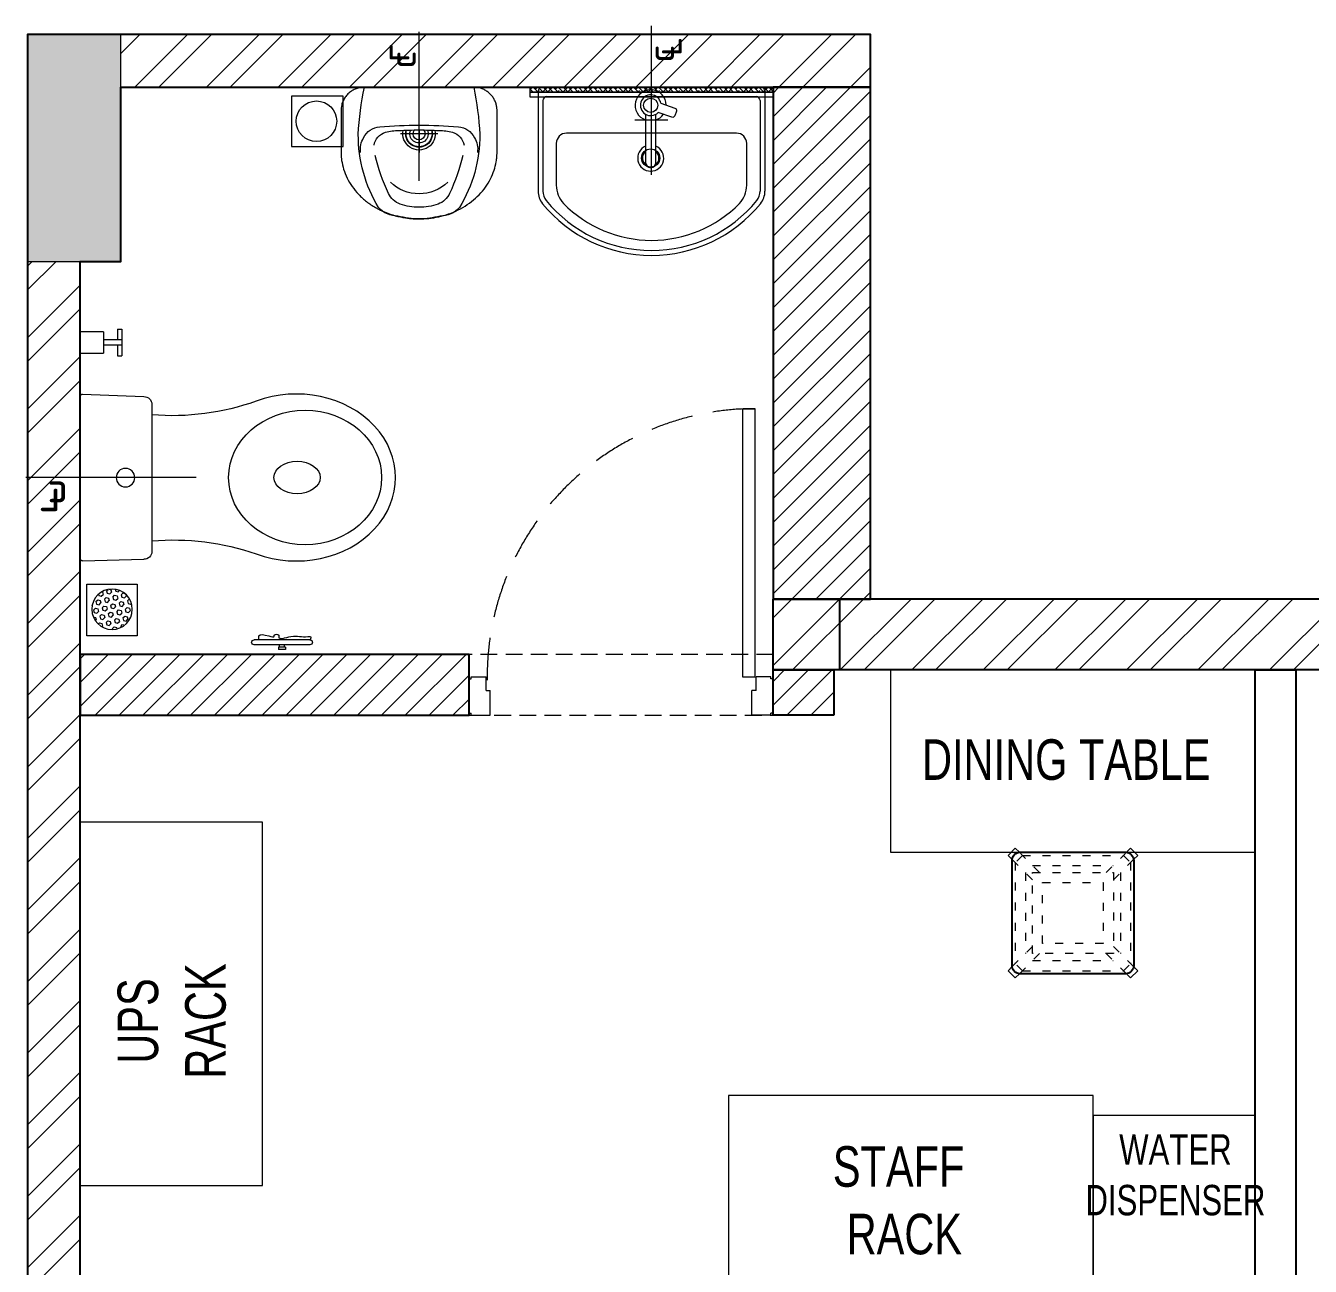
# Model space of a CAD drawing. Header units: feet. Extents: x 9275333 to 9283548, y -6870267 to -6855314.
# Drawn here: x 9275333 to 9278504, y -6858375 to -6855314 of the extents above; entities that cross this region are included whole.
import ezdxf

# ---------------------------------------------------------------- set-up
doc = ezdxf.new("R2010")
doc.units = ezdxf.units.FT
doc.header["$LTSCALE"] = 33
doc.header["$MEASUREMENT"] = 0
for name, pattern in [('a_p6_plan_L18$0$HIDDEN', [0.375, 0.25, -0.125]), ('ACAD_ISO03W100', [30, 12, -18]), ('CENTER', [2, 1.25, -0.25, 0.25, -0.25]), ('DOT2', [0.125, 0, -0.125]), ('HIDDEN', [9.524999999999995, 6.349999999999997, -3.174999999999998]), ('HIDDEN2', [4.7624999999999975, 3.174999999999998, -1.587499999999999])]:
    doc.linetypes.add(name, pattern=pattern)
for name, color, linetype, lineweight in [('A-COL', 243, 'Continuous', 9), ('centerline-toilets', 2, 'CENTER', 13), ('column hatch', 5, 'Continuous', 0), ('Door', 2, 'Continuous', 13), ('ele', 252, 'Continuous', 13), ('Fhitting', 152, 'Continuous', 30), ('LENS-DIM', 252, 'Continuous', 5), ('LENS-DOOR', 34, 'Continuous', 20), ('LENS-PARTITION', 21, 'Continuous', 25), ('LENS-TEXT', 31, 'Continuous', 5), ('LENS_CURTAIN', 5, 'a_p6_plan_L18$0$HIDDEN', 9), ('LK-FF&E WALL', 1, 'Continuous', 9), ('LN-ELEVATION-1', 81, 'Continuous', 25), ('LN-ELEVATION-3', 125, 'Continuous', 18), ('LN-ELEVATION-5', 167, 'Continuous', 5), ('LN-HATCH', 251, 'Continuous', 0), ('Mirror', 150, 'Continuous', 20), ('Panelling', 65, 'Continuous', 18), ('PARTITION', 22, 'Continuous', 30), ('Toilet', 5, 'Continuous', 9)]:
    doc.layers.add(name, color=color, linetype=linetype, lineweight=lineweight)
doc.layers.add('A-WALL', color=1, linetype='Continuous')
doc.styles.add('LK TXT', font='GILC____.TTF', dxfattribs={"height": 100})
doc.styles.get("Standard").update_dxf_attribs({"font": 'GILC____.TTF'})
pattern_1 = [(225, (-9479272.322276482, 5277809.23371335), (88.29995930067012, -88.29995930067015), []), (225, (-9479331.188915918, 5277809.23371335), (88.29995930067012, -88.29995930067015), [])]

# ---------------------------------------------------------------- blocks, each defined once
blk = doc.blocks.new('DLF-RSP-AR-CD-DWG-4DT-3113$0$X-TYPICAL TOILET UPPER FLOORS - 02$0$urinals')
at = {"layer": 'Toilet'}
for p, q in [((-4.5475e-12, -15.56661428403458), (-4.5475e-12, 8.286377168158651)), ((-46.09715475669872, -115.0000000000218), (46.09715475669327, -115.0000000000218)), ((-2.7285e-12, -105.4429753783333), (-2.7285e-12, -161.0971547567169))]:
    blk.add_line(p, q, dxfattribs=at)
blk.add_lwpolyline([(134.9999999999991, 0), (-134.9999999999991, 0, 0.0369487664006767), (-149.9999999999982, -116.1503670555612, 0.1380941034158666), (-99.77423321075003, -297.0872948749238, 0.2217213641091726), (-52.01775628641091, -317.8890631478586, 0.0626559245730378), (-8.49796933122e-05, -325.0000017671497, 0.0626559245730475), (52.01758632703338, -317.8890631478586, 0.2217207008690154), (99.77423321075003, -297.0872948749238, 0.1380941034158641), (149.9999999999982, -116.1503670555685, 0.0369487664006777)], format="xyb", close=True, dxfattribs=at)
for centre, radius, start, end in [((3.245766915242711, -1238.155136518551), 1144.670244824663, 90.16246512528313, 95.02645179237909), ((-3.245766915251806, -1238.155136518551), 1144.670244824663, 84.9735482076209, 89.83753487471687), ((-90.95333014834432, -152.7329236622463), 53.77394921319929, 148.4868266886055, 188.6401109395215), ((-94.27481093352071, -144.9234715912316), 47.11810289109449, 93.37081731520148, 154.4824387253665), ((-71.39627009237483, -149.8700101487557), 40.22765506777335, 106.7015627441882, 169.7250358418294), ((-50.51241933281471, -225.3451602337737), 118.5326152894133, 89.54541335481511, 105.8857460775884), ((-0.1277772639159593, -996.2166668547361), 890.7737006409425, 89.99178119205142, 93.18195442305822), ((-2.7285e-12, -115.0000000000218), 40, 167.4279671994436, 12.57203280055641), ((-2.7285e-12, -115.0000000000218), 33, 164.1813978616258, 15.81860213837415), ((-2.7285e-12, -115.0000000000218), 32, 163.604929760328, 16.39507023967201), ((-2.7285e-12, -115.0000000000218), 22.62135413059903, 155.6653304376655, 24.33466956233444), ((-2.7285e-12, -115.0000000000218), 14.7323792469192, 139.9108800322804, 40.08911996771955), ((0.1277772639068644, -996.2166668547361), 890.7737006409425, 86.81804557694178, 90.0082188079486), ((50.51241933280562, -225.3451602337737), 118.5326152894133, 74.1142539224116, 90.45458664518488), ((71.39627009236665, -149.8700101487557), 40.22765506777335, 10.27496415817055, 73.29843725581178), ((94.27481093351253, -144.9234715912316), 47.11810289109449, 25.51756127463352, 86.62918268479851), ((90.95333014833614, -152.7329236622463), 53.77394921319929, 351.3598890604785, 31.51317331139444), ((413.8982963433118, -38.37868533186702), 538.1616565584166, 193.993991329024, 204.5632062434074), ((-413.8982963433209, -38.37868533186702), 538.1616565584166, 335.4367937565926, 346.006008670976), ((-1.627792572718135, -165.2706388237202), 97.64476427368265, 224.9999999998895, 270.9551967833812), ((1.62779257270995, -165.2706388237202), 97.64476427368265, 269.0448032166188, 315.0000000001105), ((-30.08631462571975, -241.3059337647355), 50, 204.5632062434074, 250.460635897111), ((30.08631462571157, -241.3059337647355), 50, 289.539364102889, 335.4367937565926), ((-1.533770255527997, -160.8517433121305), 135.3705133602697, 250.460635897111, 270.6491845270783), ((1.533770255519812, -160.8517433121305), 135.3705133602697, 269.3508154729217, 289.539364102889)]:
    blk.add_arc(centre, radius, start, end, dxfattribs=at)
blk.add_open_spline([(135.0000000000218, 0), (105.3353530385498, 0), (75.67070607707728, 0), (-13.32323480733907, 2.274e-13), (-72.65252873028328, 2.274e-13), (-132.6900719520337, 2.274e-13), (-133.3983212508398, 2.274e-13), (-134.281768448908, 2.274e-13), (-134.4569663481699, 2.274e-13), (-134.747600608502, 2.274e-13), (-134.8630369695722, 2.274e-13), (-135.0060892340055, 2.274e-13), (-135.0064624712894, -1.193277512e-07), (-135.0170531848381, -2.2849590096e-06), (-135.0223488443722, -4.0993359107e-06), (-135.0382367304996, -1.1737902696e-05), (-135.0488298646186, -1.97575291168e-05), (-135.0806128910378, -5.26041751527e-05), (-135.1018064074043, -8.62189622239e-05), (-135.1654014043424, -0.0002222625089416), (-135.207817332803, -0.0003598904754654), (-135.3351225205075, -0.0009139553433215), (-135.4200691828771, -0.001471573562867), (-135.6751356392894, -0.0037122140454358), (-135.8454819154825, -0.005963027991811), (-136.3574010580367, -0.0150109124137998), (-136.6998544433754, -0.0241035279482276), (-137.7305242649482, -0.0607541935196423), (-138.4220536117127, -0.097686986413919), (-140.5080748643645, -0.2474448411821868), (-141.9140495439027, -0.3992694707415012), (-146.1615007839476, -1.02114614714037), (-149.0331357298746, -1.658535092420152), (-154.7518101202553, -3.41613828127015), (-157.5984620125504, -4.536659711778838), (-163.1465284251908, -7.264764980859354), (-165.8474082270705, -8.872454711613045), (-170.981741827156, -12.53873878342233), (-173.4146413081869, -14.5971666483058), (-177.906166885367, -19.08908202548741), (-179.9643754122968, -21.52215186033345), (-183.6301907623958, -26.65676477099555), (-185.2376312556147, -29.35775349851633), (-187.9652297344436, -34.90597265862334), (-189.0854937427912, -37.75266842165093), (-190.8425938294221, -43.47137026403243), (-191.4797371708415, -46.34298888964758), (-191.9919097605824, -49.84306461127676), (-192.077374217121, -50.50936302376794), (-192.2977468813131, -52.49991862553179), (-192.3966084331296, -53.81579509073117), (-192.4734941441805, -55.66879078878696), (-192.4883196677314, -56.21857700367218), (-192.496870256929, -56.88770939302139), (-192.4980415940107, -57.00997546670373), (-192.4992414002611, -57.19748434012058), (-192.4995479992234, -57.26283923326923), (-192.4998738983178, -57.37188175668461), (-192.4999546497274, -57.41559451898957), (-192.4999950294581, -57.47262341266742), (-192.4999998312229, -57.48595819937031), (-192.5000003243775, -57.52595679718206), (-192.4999999999782, -57.60927353243437), (-192.4999999999782, -57.72001920997377), (-192.4999999999782, -57.77539204874369), (-192.4999999999782, -57.94151056505302), (-192.4999999999782, -58.05225624259264), (-192.4999999999782, -58.38449327521129), (-192.4999999999782, -58.60598463029032), (-192.4999999999782, -59.27045869552739), (-192.4999999999782, -59.71344140568567), (-192.4999999999782, -61.04238953616004), (-192.4999999999782, -61.92835495647637), (-192.4999999999782, -64.58625121742534), (-192.4999999999782, -66.35818205805799), (-192.4999999999782, -71.67397457995594), (-192.4999999999782, -75.21783626122124), (-192.4999999999782, -85.84942130501715), (-192.4999999999782, -92.93714466754773), (-192.4999999999782, -114.2003147551393), (-192.4999999999782, -128.3757614802005), (-192.4999999999782, -146.0625065335298), (-192.4999999999782, -144.5738048617977), (-192.4999999999782, -149.2112419741259), (-192.4999999999782, -150.3373807581863), (-192.4999999999782, -153.7157971103672), (-192.4999999999782, -155.9680746784879), (-192.4999999999782, -158.5060066698138), (-192.4999999999782, -158.7916610930192), (-192.4999999999782, -159.2427020504906), (-192.4999999999782, -159.4080885847565), (-192.4999999999782, -159.6877588407215), (-192.4999999999782, -159.8020425624204), (-192.4999999999782, -159.9401879191086), (-192.4999999999782, -159.9640495540977), (-192.4999999999782, -160.0097689728666), (-192.499996421247, -160.0440525330155), (-192.4999643757641, -160.104952970559), (-192.4999385281542, -160.1354066471763), (-192.4998314906368, -160.2267780325826), (-192.4997208060357, -160.2877060969351), (-192.4992706129669, -160.4705315680455), (-192.4988129651545, -160.5924702530042), (-192.4969661832839, -160.9584502616815), (-192.4951032094926, -161.2026555415623), (-192.4876087275813, -161.9359178476325), (-192.4800716371877, -162.4256213779233), (-192.4497571986702, -163.8972417424418), (-192.4192763048381, -164.8816689491061), (-192.2963859407732, -167.8443601815493), (-192.1725217451708, -169.8320432125226), (-191.6702797904039, -175.8273667212115), (-191.1611082412308, -179.8674218867413), (-189.2689630843825, -190.9417939809036), (-187.5187975353817, -198.0301520545986), (-182.8335725814559, -212.1757821290298), (-179.8980525958225, -219.2325052385784), (-172.8234117350846, -233.0968568300414), (-168.6841000434473, -239.9037905012674), (-159.2549403987001, -253.0454586305236), (-153.9652371668557, -259.379470229105), (-142.3610169376685, -271.3688433516364), (-136.0469754966913, -277.0235842421638), (-122.5830627030569, -287.4852784505018), (-115.4339174138625, -292.2918274844595), (-100.5336337623292, -300.9411013099287), (-92.78333124286517, -304.7837051255591), (-76.93540386034736, -311.4502324650508), (-68.83856359988783, -314.2743166926488), (-52.54813771902468, -318.9094578767903), (-44.3551540822018, -320.7208905446411), (-28.09766422605981, -323.3885338293181), (-20.03351017174828, -324.2452316631242), (-9.424407998249535, -324.8186507928577), (-6.740670549843343, -324.9146929727227), (-2.541294352623708, -324.9908912051677), (-1.014315851566152, -325.0028880619856), (2.036791116084486, -324.9959492932932), (3.569827181100436, -324.9769325151441), (8.189732633019958, -324.8718838178048), (11.29743471029269, -324.7378363960885), (20.68934946575928, -324.1333461154121), (27.04290265062991, -323.4601654556735), (41.80139781238676, -321.2305755023596), (50.23999478411247, -319.4658943264186), (67.03734023472111, -314.8652250617469), (75.39541298363952, -312.0287856304914), (91.75936961286243, -305.2736148746307), (99.7643516501057, -301.3546813595407), (115.1434400448929, -292.4912148852103), (122.5165764177182, -287.5468142099547), (136.3756982075897, -276.758097672075), (142.8608430866302, -270.9142526187757), (154.7380516223206, -258.5122041911341), (160.1295767143733, -251.9547274426545), (169.6852635787454, -238.3524876585086), (173.8492842636328, -231.3085654467875), (180.8978067359608, -216.9779216659792), (183.7825645728694, -209.6919949490896), (188.3007156192507, -195.1140848347474), (189.9346737316168, -187.8227087036603), (191.1840609344508, -179.3163223890908), (191.3580380264129, -178.0039348904486), (191.8233173539161, -174.0784034933799), (192.057946061775, -171.4769170618926), (192.282645325045, -167.9054949954279), (192.3343052322775, -166.9187583098144), (192.4580821737554, -163.9678661429329), (192.4989909393634, -162.013038042752), (192.5000275633615, -159.9821342127634), (192.5000000000218, -159.9224785452215), (192.5000000000218, -159.79307529839), (192.5000000000218, -159.7283736749743), (192.5000000000218, -159.5342688047269), (192.5000000000218, -159.4048655578954), (192.5000000000218, -159.0166558174007), (192.5000000000218, -158.7578493237377), (192.5000000000218, -157.9814298427484), (192.5000000000218, -157.4638168554225), (192.5000000000218, -155.9109778934439), (192.5000000000218, -154.8757519187916), (192.5000000000218, -151.7700739948347), (192.5000000000218, -149.6996220455301), (192.5000000000218, -143.4882661976162), (192.5000000000218, -144.347362299007), (192.5000000000218, -131.9246506031793), (192.5000000000218, -123.642842805961), (192.5000000000218, -98.79741941430552), (192.5000000000218, -82.23380381986885), (192.5000000000218, -64.84578365063203), (192.5000000000218, -64.0213790758321), (192.5000000000218, -61.54816535143254), (192.5000000000218, -59.89935620183292), (192.5000000000218, -58.00998844622473), (192.5000000000218, -57.76942984021594), (192.5000000000218, -57.49274907784002), (192.499998838924, -57.47911258059002), (192.4999756668194, -57.44431269662868), (192.4999561805543, -57.4269094915121), (192.4998739944462, -57.37469011354438), (192.499787567282, -57.3398641780534), (192.4994331634852, -57.23534753620175), (192.4990700643893, -57.16561799409532), (192.4975985787632, -56.95627575957587), (192.4961080012763, -56.81650945311571), (192.4900940107291, -56.39661016926675), (192.4840282944246, -56.11587673401686), (192.4595555625769, -55.2713907425973), (192.4348721360084, -54.70535101709879), (192.3348933918678, -52.99906669626466), (192.2336529024164, -51.85063392816892), (191.8201097009723, -48.38130602370188), (191.3976066809859, -46.03606142272087), (190.0123624707134, -40.43900391265924), (188.9035838720251, -37.18247124511481), (186.0547772968666, -30.82026903956307), (184.3144513501752, -27.71555679796666), (180.2457153816676, -21.83694617079323), (177.9175711211701, -19.06409479178683), (172.7827831035551, -14.00634504821505), (169.9769390510123, -11.72221112323927), (164.0463850254914, -7.747615767943671), (160.9227285040119, -6.057372140880033), (154.5371660888572, -3.309309329362349), (151.2761959855666, -2.251153484609176), (144.7863564140075, -0.7410639178328893), (141.558048455473, -0.2884559583496866), (137.2641564939213, -0.0330454220411411), (136.1252210402749, 0), (135.0000000000218, 0)], degree=3, knots=[0, 0, 0, 0, 0.3296071884608014, 0.3296071884608014, 0.9888215653824044, 0.9888215653824044, 0.9966910020358062, 0.9966910020358062, 0.9986376453609405, 0.9986376453609405, 0.9999202715950525, 0.9999202715950525, 1.000227114965755, 1.000227114965755, 1.000533958336457, 1.000533958336457, 1.001147645077862, 1.001147645077862, 1.002375018560673, 1.002375018560673, 1.004829765526294, 1.004829765526294, 1.009739259457536, 1.009739259457536, 1.019558247320021, 1.019558247320021, 1.039196223044989, 1.039196223044989, 1.078472174494926, 1.078472174494926, 1.1570240773948, 1.1570240773948, 1.314127883194549, 1.314127883194549, 1.471231688994297, 1.471231688994297, 1.628335494794045, 1.628335494794045, 1.785439300593793, 1.785439300593793, 1.942543106393542, 1.942543106393542, 2.09964691219329, 2.09964691219329, 2.256750717993039, 2.256750717993039, 2.413854523792787, 2.413854523792787, 2.45094359105979, 2.45094359105979, 2.525121725593796, 2.525121725593796, 2.55664088826819, 2.55664088826819, 2.563698676682492, 2.563698676682492, 2.567478738951607, 2.567478738951607, 2.570009988159922, 2.570009988159922, 2.570782632421826, 2.570782632421826, 2.572327920945634, 2.572327920945634, 2.573873209469442, 2.573873209469442, 2.576963786517057, 2.576963786517057, 2.583144940612287, 2.583144940612287, 2.595507248802747, 2.595507248802747, 2.620231865183668, 2.620231865183668, 2.669681097945509, 2.669681097945509, 2.768579563469191, 2.768579563469191, 2.966376494516556, 2.966376494516556, 3.361970356611286, 3.361970356611286, 3.459960077400161, 3.459960077400161, 3.491387206257657, 3.491387206257657, 3.55424146397265, 3.55424146397265, 3.562213215317918, 3.562213215317918, 3.566828653483477, 3.566828653483477, 3.570017966647174, 3.570017966647174, 3.57068387273989, 3.57068387273989, 3.57129385740351, 3.57129385740351, 3.57190384206713, 3.57190384206713, 3.573123811394369, 3.573123811394369, 3.575563750048849, 3.575563750048849, 3.580443627357808, 3.580443627357808, 3.590203381975726, 3.590203381975726, 3.609722891211562, 3.609722891211562, 3.648761909683234, 3.648761909683234, 3.726839946626579, 3.726839946626579, 3.861362010243008, 3.861362010243008, 3.995884073859437, 3.995884073859437, 4.130406137475866, 4.130406137475866, 4.264928201092295, 4.264928201092295, 4.399450264708724, 4.399450264708724, 4.533972328325153, 4.533972328325153, 4.668494391941582, 4.668494391941582, 4.803016455558011, 4.803016455558011, 4.93753851917444, 4.93753851917444, 5.072060582790869, 5.072060582790869, 5.118026198867305, 5.118026198867305, 5.144558031518944, 5.144558031518944, 5.171089864170584, 5.171089864170584, 5.224153529473863, 5.224153529473863, 5.330280860080422, 5.330280860080422, 5.468862833682332, 5.468862833682332, 5.607444807284243, 5.607444807284243, 5.746026780886153, 5.746026780886153, 5.884608754488064, 5.884608754488064, 6.023190728089974, 6.023190728089974, 6.161772701691885, 6.161772701691885, 6.300354675293795, 6.300354675293795, 6.438936648895706, 6.438936648895706, 6.577518622497616, 6.577518622497616, 6.60287550622664, 6.60287550622664, 6.653589273684687, 6.653589273684687, 6.673028302144214, 6.673028302144214, 6.711906359063266, 6.711906359063266, 6.71371198576324, 6.71371198576324, 6.715517612463215, 6.715517612463215, 6.719128865863165, 6.719128865863165, 6.726351372663065, 6.726351372663065, 6.740796386262864, 6.740796386262864, 6.769686413462464, 6.769686413462464, 6.827466467861662, 6.827466467861662, 6.943026576660058, 6.943026576660058, 7.174146794256852, 7.174146794256852, 7.63638722945044, 7.63638722945044, 7.659393868747179, 7.659393868747179, 7.705407147340659, 7.705407147340659, 7.712120410764156, 7.712120410764156, 7.713128470941848, 7.713128470941848, 7.71413653111954, 7.71413653111954, 7.716152651474923, 7.716152651474923, 7.720184892185691, 7.720184892185691, 7.728249373607226, 7.728249373607226, 7.744378336450297, 7.744378336450297, 7.776636262136437, 7.776636262136437, 7.841152113508718, 7.841152113508718, 7.970183816253281, 7.970183816253281, 8.148440131053812, 8.148440131053812, 8.32669644585434, 8.32669644585434, 8.504952760654874, 8.504952760654874, 8.683209075455405, 8.683209075455405, 8.861465390255937, 8.861465390255937, 9.039721705056468, 9.039721705056468, 9.217978019857, 9.217978019857, 9.283185307179586, 9.283185307179586, 9.283185307179586, 9.283185307179586], dxfattribs=at)
blk = doc.blocks.new('jALI')
at = {"layer": 'Toilet', "ltscale": 5}
h = blk.add_hatch(dxfattribs=at)
h.set_pattern_fill('HEX', color=256, scale=50, angle=135, double=1)
h.set_pattern_definition([(135, (-344825.8629864738, 460708.1869492117), (-7.654655446197432, -7.65465544619743), [6.25, -12.5]), (255, (-344825.8629864738, 460708.1869492117), (10.4564537967226, -2.80179835052517), [6.25, -12.5]), (195, (-344830.2824038562, 460712.6063665941), (2.801798350525164, -10.4564537967226), [6.25, -12.5])])
edge = h.paths.add_edge_path()
edge.add_arc((-393187.5478222936, 163647.6289079433), 50, -90, 270)
blk.add_lwpolyline([(-393249.5478222936, 163581.8745342398), (-393125.5478222936, 163581.8745342398), (-393125.5478222936, 163709.3782789116), (-393249.5478222936, 163709.3782789116)], close=True, dxfattribs=at)
blk.add_circle((-393187.5478222936, 163647.6289079433), 50, dxfattribs=at)
blk = doc.blocks.new('Urinal')
at = {"layer": 'centerline-toilets', "linetype": 'HIDDEN', "ltscale": 10}
blk.add_line((0, 230.8758839690709), (0, -137.000001512235), dxfattribs=at)
at = {"layer": 'Fhitting', "lineweight": 0, "ltscale": 0.5, "rotation": 180}
blk.add_blockref('DLF-RSP-AR-CD-DWG-4DT-3113$0$X-TYPICAL TOILET UPPER FLOORS - 02$0$urinals', (0, -4.656613e-10), dxfattribs=at)
at = {"layer": 'Fhitting', "lineweight": 0, "ltscale": 0.5, "xscale": -1, "rotation": 90}
blk.add_blockref('jALI', (163394.4367869734, -393103.5478222946), dxfattribs=at)
at = {"layer": 'centerline-toilets', "linetype": 'DOT2', "insert": (-31.35624695965089, -69.03888236299099), "char_height": 75, "width": 495.826660318515, "attachment_point": 5, "rotation": 269.99999999999994}
blk.add_mtext('{\\fISOCPEUR|b0|i0|c0|p34;℄}', dxfattribs=at)
blk = doc.blocks.new('WC')
at = {"layer": 'centerline-toilets', "linetype": 'HIDDEN', "ltscale": 10}
blk.add_line((0, 286.2958382707602), (0, -134.6853325402244), dxfattribs=at)
at = {"layer": 'Toilet'}
for p, q in [((-412.7979797990993, 566.9391568473073), (-412.7979797990993, 428.9391568473075)), ((-400.7979797990993, 566.9391568473073), (-400.7979797990993, 428.9391568473075)), ((-418.7979797990992, 506.9391568473074), (-424.7979797990992, 506.9391568473074)), ((-424.7979797990992, 506.9391568473074), (-424.7979797990992, 488.9391568473074)), ((-418.7979797990992, 488.9391568473074), (-424.7979797990992, 488.9391568473074)), ((-418.7979797990992, 506.9391568473074), (-418.7979797990992, 488.9391568473074)), ((-418.7979797990992, 503.9391568473075), (-412.7979797990993, 503.9391568473075)), ((-418.7979797990992, 491.9391568473074), (-412.7979797990993, 491.9391568473074)), ((180.5927414200269, 176.815278308868), (-182.556142896181, 176.815278308868)), ((-205.7725320039317, 5.926001816396819), (-201.7160837631672, 157.2330230183852)), ((205.7725320039317, 5.926001816396819), (199.7526822867803, 157.2330230183852)), ((-200.0543949760031, 0), (200.0543949760031, 0))]:
    blk.add_line(p, q, dxfattribs=at)
at = {"layer": 'Toilet', "ltscale": 100}
for p, q in [((366.0861393199302, 102.9920874625677), (300.3083048430271, 102.9920874625095)), ((300.30830484326, 91.54852218885208), (300.3083048430271, 102.9920874625095)), ((326.331082917517, 102.9920874625095), (326.331082917517, 57.21782636787975)), ((340.063361245906, 102.9920874625095), (340.0633612461388, 57.21782636787975)), ((366.086139320163, 91.54852218891027), (366.086139320163, 102.9920874625677)), ((326.331082917517, 91.54852218885208), (300.30830484326, 91.54852218885208)), ((366.086139320163, 91.54852218891027), (340.0633612461388, 91.54852218885208)), ((307.1744440074545, -4.074536e-10), (307.1744440074545, 57.21782636787975)), ((359.2200001559686, 57.21782636793796), (307.1744440074545, 57.21782636787975)), ((359.2200001559686, 57.21782636793796), (359.2200001559686, -3.49246e-10)), ((359.2200001559686, -3.49246e-10), (307.1744440074545, -4.074536e-10))]:
    blk.add_line(p, q, dxfattribs=at)
at = {"layer": 'Toilet'}
blk.add_circle((-0.2857134367804974, 111.5676235100181), 22.88713054731488, dxfattribs=at)
for centre, radius, start, end in [((-406.7979797990992, 566.9391568473073), 6, 0, 180), ((-406.7979797990992, 428.9391568473075), 6, 180, 0), ((-776.4252137581352, 231.0819697503539), 622.2680866278017, 354.9970003378784, 19.06186307169785), ((776.0328844110481, 226.3990844733362), 623.4432827196409, 160.519589047048, 184.5616761992302), ((-182.4380497655365, 157.5352372747657), 19.28040269973926, 90.35094080903318, 180.8981301276673), ((180.4746482893824, 157.5352372747657), 19.28040269973926, 359.1018698723327, 89.64905919096681), ((-200.0543949760031, 5.72178263682872), 5.72178263682872, 177.9545915110681, 270), ((200.0543949760031, 5.72178263682872), 5.72178263682872, 270, 2.045408488931865)]:
    blk.add_arc(centre, radius, start, end, dxfattribs=at)
at = {"layer": 'Toilet', "extrusion": (0, 0, -1)}
for centre, major_axis, ratio, start_param, end_param in [((0, 533.5337650458841), (-8.43e-14, -244.6286735628217), 0.8420279271674843, 7.436325980537995, 11.41322994100081), ((0, 535.0673360529563), (-1.97e-14, -57.2178263682872), 0.7, 1.570796326794896, 7.853981633974482)]:
    blk.add_ellipse(centre, major_axis=major_axis, ratio=ratio, start_param=start_param, end_param=end_param, dxfattribs=at)
blk.add_ellipse((0, 555.0129157723858), major_axis=(-6.5e-14, -188.8188270153477), ratio=0.8787878787878787, dxfattribs=at)
at = {"layer": 'Toilet'}
blk.add_open_spline([(-400.7979797990993, 440.9812579345889), (-397.1017245875382, 440.5392413198887), (-384.272368182084, 439.0050429589682), (-388.9986424445753, 459.3206578283151), (-395.6177634203054, 479.7532535305932), (-385.6000390281565, 477.9531818908857), (-385.8943579708215, 491.277749300945), (-402.6759011854702, 487.229470669479), (-384.8389140961484, 532.0884480134423), (-395.5184431350181, 546.6368104346082), (-390.8815714643073, 570.2364144729171), (-397.1683210631592, 568.7960733613664), (-400.7979797990993, 567.9644915373938)], degree=3, knots=[0, 0, 0, 0, 9.744971934705973, 33.82388686810737, 47.58355076290899, 49.4979151278385, 60.56050204634084, 63.82228440520703, 93.50801890349248, 135.7569247839274, 141.9043522613065, 150.3019062020757, 150.3019062020757, 150.3019062020757, 150.3019062020757], dxfattribs=at)
at = {"layer": 'Fhitting', "lineweight": 0, "ltscale": 0.5, "rotation": 270}
blk.add_blockref('jALI', (-163972.8745342343, -393109.1750712174), dxfattribs=at)
at = {"layer": 'centerline-toilets', "linetype": 'DOT2', "insert": (-35.88272588187829, -56.91358223470706), "char_height": 85.8267395524308, "width": 567.4024751774504, "attachment_point": 5, "rotation": 270}
blk.add_mtext('{\\fISOCPEUR|b0|i0|c0|p34;℄}', dxfattribs=at)
blk = doc.blocks.new('*U48')
at = {"layer": 'LENS-DOOR'}
for p, q in [((547491.534086076, 1778573.7924707), (547491.5340860654, 1779235.25080266)), ((547522.7840860707, 1779235.250802673), (547491.5340860654, 1779235.25080266)), ((547522.7840860707, 1779235.250802673), (547522.7840860625, 1778573.792470713)), ((547447.2632527373, 1778568.584137381), (547452.47158606, 1778568.584137381)), ((547447.263252747, 1778484.134138706), (547447.2632527373, 1778568.584137381)), ((547452.4715860507, 1778573.792470734), (547488.9299194041, 1778573.7924707)), ((547452.47158606, 1778568.584137381), (547452.4715860507, 1778573.792470734)), ((547488.9299194128, 1778539.938304102), (547488.9299194041, 1778573.7924707)), ((547522.7840860625, 1778573.792470713), (547491.534086076, 1778573.7924707)), ((548192.0549194093, 1778573.792470735), (548155.596586065, 1778573.792470727)), ((548155.596586078, 1778539.938304124), (548155.596586065, 1778573.792470727)), ((548192.0549194138, 1778568.584137382), (548192.0549194093, 1778573.792470735)), ((548197.2632527293, 1778568.584137406), (548192.0549194138, 1778568.584137382)), ((548197.2632527509, 1778484.134138698), (548197.2632527293, 1778568.584137406)), ((547488.9299194128, 1778539.938304102), (547499.3465860789, 1778539.938304074)), ((547499.3465860634, 1778478.925805334), (547499.3465860789, 1778539.938304074)), ((548145.1799194084, 1778478.925805379), (548145.1799194075, 1778539.938304106)), ((548155.596586078, 1778539.938304124), (548145.1799194075, 1778539.938304106)), ((547447.263252747, 1778484.134138706), (547452.4715860719, 1778484.134138706)), ((547452.4715860719, 1778478.925805353), (547452.4715860719, 1778484.134138706)), ((548192.0549194093, 1778478.925805388), (548192.0549194096, 1778484.134138698)), ((548197.2632527509, 1778484.134138698), (548192.0549194096, 1778484.134138698)), ((547452.4715860719, 1778478.925805353), (547499.3465860634, 1778478.925805334)), ((548192.0549194093, 1778478.925805388), (548145.1799194084, 1778478.925805379))]:
    blk.add_line(p, q, dxfattribs=at)
at = {"layer": 'LENS-DOOR', "color": 7, "linetype": 'HIDDEN2', "extrusion": (0, 0, -0.9999999999999998)}
blk.add_ellipse((547491.534086076, 1778573.7924707), major_axis=(661.4583333303301, 0.003443087208207), ratio=0.9999999979146821, start_param=-1.570791121506941, end_param=0.0512086788949202, dxfattribs=at)
blk = doc.blocks.new('Wash Basin')
at = {"layer": 'PARTITION', "lineweight": 9}
h = blk.add_hatch(dxfattribs=at)
h.set_pattern_fill('ANSI38', color=256, scale=70, angle=989.9999999999998, style=0, double=1)
h.set_pattern_definition([(314.9999999999998, (-64.71346578747034, -33.32481618935708), (6.187184335382297, 6.187184335382283), []), (44.99999999999993, (-64.71346578747034, -33.32481618935708), (6.187184335382312, 18.56155300614686), [21.875, -13.125])])
h.paths.add_polyline_path([(300.0941287651658, -21.98777738737408), (-300.0941287651658, -22.00000000058208), (-300.0941287651658, -34.00000000058208), (300.0941287651658, -33.98777738737408)])
at = {"layer": 'centerline-toilets', "linetype": 'HIDDEN', "ltscale": 10}
blk.add_line((0, -238.0678792903709), (0, 129.808006190935), dxfattribs=at)
at = {"layer": 'Mirror', "ltscale": 0.5}
blk.add_lwpolyline([(-300.0941287651658, -34.00000000058208), (-300.0941287651658, -46.00000000058208), (300.0941287651658, -46.00000000058208), (300.0941287651658, -34.00000000058208)], close=True, dxfattribs=at)
at = {"layer": 'Panelling', "lineweight": 9}
blk.add_lwpolyline([(-300.0941287651658, -22.00000000058208), (-300.0941287651658, -34.00000000058208), (300.0941287651658, -34.00000000058208), (300.0941287651658, -22.00000000058208)], close=True, dxfattribs=at)
at = {"layer": 'Toilet', "ltscale": 100}
for p, q in [((-270, -22.00000000058208), (270, -22.00000000058208)), ((-280, -32.00000000058208), (-280, -278.3423135242919)), ((-268, -55.00000000058207), (-268, -278.3423135242919)), ((-258, -45.00000000058207), (258, -45.00000000058207)), ((268, -55.00000000058207), (268, -278.3423135242919)), ((280, -32.00000000058208), (280, -278.3423135242919)), ((-14.75394256017171, -88.57836779823992), (-14.58294607303105, -207.8757586760221)), ((10.97367832274176, -207.8757587235195), (10.80268183583394, -88.55792254640254))]:
    blk.add_line(p, q, dxfattribs=at)
blk.add_lwpolyline([(23.11144540272653, -61.62355844548438), (57.69729334814474, -73.5425448747119, -0.4142135623700193), (61.41500012157485, -81.17003832559566), (57.50521344458684, -92.51523855014239, -0.4142135623687794), (49.87771999370306, -96.23294532380532), (16.08098082058132, -84.58590182231274)], format="xyb", dxfattribs=at)
blk.add_lwpolyline([(40.65695853624492, -103.2068005428882), (-41.09953799587674, -103.2068005428882)], dxfattribs=at)
blk.add_lwpolyline([(-235, -264.0271915069043, 0.1918964941694492), (-217.1874080155976, -308.7300831892808, 0.4202357661762754), (217.1874080155976, -308.7300831893172, 0.191896494169451), (235, -264.0271915069115), (235, -160.5000000005821, 0.4142135623730951), (210, -135.5000000005821), (-210, -135.5000000005821, 0.4142135623730951), (-235, -160.5000000005821)], format="xyb", close=True, dxfattribs=at)
for centre, radius in [((-1.975630321074277, -66.50000000058208), 17.5), ((-1.975630321074277, -196.7635957537459), 22.5)]:
    blk.add_circle(centre, radius, dxfattribs=at)
for centre, radius, start, end in [((-270, -32.00000000058208), 10, 90, 180), ((270, -32.00000000058208), 10, 0, 90), ((-258, -55.00000000058207), 10, 90, 180), ((258, -55.00000000058207), 10, 0, 90), ((-1.975630321074277, -197.065354476148), 32.14736256360053, 113.0897544120751, 66.24597926171971), ((-1.975630321074277, -196.7635957537459), 20.45924138120723, 128.0403438055863, 237.2899289984687), ((-1.975630321074277, -196.7635957537459), 20.45924138120723, 304.4732923270086, 50.73322655079215), ((-230, -278.3423135242919), 50, 180, 218.4460647329942), ((-230, -278.3423135242919), 38, 180, 218.4460647329942), ((230, -278.3423135242919), 38, 321.5539352670057, 0), ((230, -278.3423135242919), 50, 321.5539352670057, 0), ((0, -89.26318603751132), 347.736813963071, 219.2825773815098, 320.7174226184902), ((0, -89.25957125263085), 335.7404287479508, 219.3129523468507, 320.6870476531492)]:
    blk.add_arc(centre, radius, start, end, dxfattribs=at)
for centre, major_axis, ratio, start_param, end_param in [((-1.975630321074277, -66.50000000058208), (-0.0007244262846731, 38.33493659709939), 0.9999999997470119, 4.720493185551212, 9.081981632517541), ((-1.975630321074277, -66.50000000058208), (-0.161652407392657, -25.55611315046938), 0.9999999997364025, 1.769108159146172, 7.074098355705205), ((-1.975630321074277, -66.50000000058208), (-0.0007244262846731, 38.33493659709939), 0.9999999997470119, 3.484555387064545, 4.08357603994855), ((-1.80463387700729, -207.8757586997708), (-9.035631208577575, 9.035631208577575), 0.9999999999964067, 0.7853981615407268, 3.926990815130519)]:
    blk.add_ellipse(centre, major_axis=major_axis, ratio=ratio, start_param=start_param, end_param=end_param, dxfattribs=at)
at = {"layer": 'centerline-toilets', "linetype": 'DOT2', "insert": (33.33187728072517, 61.84688704169094), "char_height": 75, "width": 495.826660318515, "attachment_point": 5, "rotation": 90}
blk.add_mtext('{\\fISOCPEUR|b0|i0|c0|p34;℄}', dxfattribs=at)
blk = doc.blocks.new('A$C86e1028f')
at = {"layer": 'column hatch'}
h = blk.add_hatch(color=8, dxfattribs=at)
h.dxf.hatch_style = 1
h.paths.add_polyline_path([(-4243.921301495284, 8036.228356800043), (-4243.921301495284, 8596.22835680004), (-4473.921301495283, 8596.22835680004), (-4473.921301495283, 8036.228356800043)])
at = {"layer": 'LN-HATCH'}
h = blk.add_hatch(dxfattribs=at)
h.set_pattern_fill('ANSI32', color=256, scale=333, angle=180)
h.set_pattern_definition(pattern_1)
h.paths.add_polyline_path([(-2393.921301495284, 8596.22835680004), (-2393.921301495284, 8466.228356800042), (-4243.921301495284, 8466.228356800042), (-4243.921301495284, 8596.22835680004)])
h = blk.add_hatch(dxfattribs=at)
h.set_pattern_fill('ANSI31', color=256, scale=333, angle=180)
h.set_pattern_definition([(225, (-9479272.322276482, 5277809.23371335), (29.43331976689004, -29.43331976689005), [])])
h.paths.add_polyline_path([(-2633.921301495284, 7203.228356800043), (-2393.921301495284, 7203.228356800043), (-2393.921301495284, 8466.228356800042), (-2633.921301495284, 8466.228356800042)])
h = blk.add_hatch(dxfattribs=at)
h.set_pattern_fill('ANSI32', color=256, scale=333, angle=180)
h.set_pattern_definition(pattern_1)
h.paths.add_polyline_path([(-4343.921301495284, -3626.771643199958), (-4343.921301495284, -201.7716431999579), (-4473.921301495283, -201.7716431999579), (-4473.921301495283, -3626.771643199958)])
h.paths.add_polyline_path([(-4343.921301495284, 463.2283568000421), (-4343.921301495284, 3966.228356800042), (-4473.921301495283, 3966.228356800042), (-4473.921301495283, 463.2283568000421)])
h.paths.add_polyline_path([(-4343.921301495284, 4621.228356800042), (-4343.921301495284, 8036.228356800043), (-4473.921301495283, 8036.228356800043), (-4473.921301495283, 4621.228356800042)])
h = blk.add_hatch(dxfattribs=at)
h.set_pattern_fill('ANSI32', color=256, scale=333, angle=180)
h.set_pattern_definition(pattern_1)
h.paths.add_polyline_path([(2231.078698504716, 7028.228356800041), (-2633.921301495284, 7028.228356800042), (-2633.921301495284, 7203.228356800043), (2231.078698504716, 7203.228356800043)])
h = blk.add_hatch(dxfattribs=at)
h.set_pattern_fill('ANSI31', color=256, scale=333, angle=180)
h.set_pattern_definition([(225, (0, 0), (29.43331976689004, -29.43331976689005), [])])
h.paths.add_polyline_path([(-2483.921301495284, 6916.228356800042), (-2633.921301495284, 6916.228356800042), (-2633.921301495284, 7028.228356800042), (-2483.921301495284, 7028.228356800042)])
h.paths.add_polyline_path([(-3383.921301495284, 7066.228356800042), (-4343.921301495284, 7066.228356800042), (-4343.921301495284, 6916.228356800042), (-3383.921301495284, 6916.228356800042)])
at = {"layer": 'A-COL'}
blk.add_lwpolyline([(-4243.921301495284, 8036.228356800043), (-4243.921301495284, 8596.22835680004), (-4473.921301495283, 8596.22835680004), (-4473.921301495283, 8036.228356800043)], close=True, dxfattribs=at)
at = {"layer": 'A-WALL'}
for p, q in [((2231.078698504716, 7203.228356800043), (-2633.921301495284, 7203.228356800043)), ((-2468.921301495284, 7028.228356800042), (-2468.921301495284, 7203.228356800043))]:
    blk.add_line(p, q, dxfattribs=at)
for points in [[(-4268.921301495284, -4051.771643199958), (-4268.921301495284, -3626.771643199958), (-4343.921301495284, -3626.771643199958), (-4343.921301495284, -201.7716431999579), (-4268.921301495284, -201.7716431999579), (-4268.921301495284, 463.2283568000421), (-4343.921301495284, 463.2283568000421), (-4343.921301495284, 3966.228356800042), (-4273.921301495284, 3966.228356800042), (-4273.921301495284, 4621.228356800042), (-4343.921301495284, 4621.228356800042), (-4343.921301495284, 8036.228356800043), (-4243.921301495284, 8036.228356800043), (-4243.921301495284, 8466.228356800042), (-2493.921301495284, 8466.228356800042), (-2463.921301495284, 8466.228356800042), (-2393.921301495284, 8466.228356800042), (-2393.921301495284, 8596.22835680004), (-4473.921301495283, 8596.22835680004), (-4473.921301495283, -4083.995387976058)], [(-2633.921301495284, 7078.228356800043), (-2633.921301495284, 7078.228356800043), (-2633.921301495284, 7203.228356800043)], [(2231.078698504716, 7028.228356800042), (2166.078698504716, 7028.228356800042), (2166.078698504716, 7028.228356800042), (-2633.921301495284, 7028.228356800042), (-2633.921301495284, 7078.228356800043)]]:
    blk.add_lwpolyline(points, dxfattribs=at)
for points in [[(-2633.921301495284, 7203.228356800043), (-2393.921301495284, 7203.228356800043), (-2393.921301495284, 8466.228356800042), (-2633.921301495284, 8466.228356800042)], [(-3383.921301495284, 7066.228356800042), (-4343.921301495284, 7066.228356800042), (-4343.921301495284, 6916.228356800042), (-3383.921301495284, 6916.228356800042)], [(-2483.921301495284, 6916.228356800042), (-2633.921301495284, 6916.228356800042), (-2633.921301495284, 7028.228356800042), (-2483.921301495284, 7028.228356800042)]]:
    blk.add_lwpolyline(points, close=True, dxfattribs=at)
at = {"layer": 'LENS_CURTAIN', "ltscale": 5}
blk.add_lwpolyline([(-2633.921301495284, 7066.228356800042), (-3383.921301495284, 7066.228356800042), (-3383.921301495284, 6916.228356800042), (-2633.921301495284, 6916.228356800042)], close=True, dxfattribs=at)
at = {"layer": 'Door', "xscale": -1}
blk.add_blockref('*U48', (544813.3419512454, -1771562.317981923), dxfattribs=at)
at = {"layer": 'ele', "color": 0, "lineweight": -2, "xscale": -1}
for name, p, rotation in [('Urinal', (-3507.766997406259, 8466.228356800042), 180), ('WC', (-4343.921301495284, 7503.026336599141), 270)]:
    blk.add_blockref(name, p, dxfattribs=dict(at, rotation=rotation))
at = {"layer": 'ele', "color": 0, "lineweight": -2}
blk.add_blockref('Wash Basin', (-2934.01543026045, 8488.228356800973), dxfattribs=at)
blk = doc.blocks.new('CLENS 600 TYPE 6')
at = {"layer": 'LN-ELEVATION-1', "ltscale": 0.5}
blk.add_lwpolyline([(130, -225), (-130, -225, -0.4142135623730951), (-150, -205), (-150, 55, -0.4142135623730951), (-130, 75), (130, 75, -0.4142135623730951), (150, 55), (150, -205, -0.4142135623730951)], format="xyb", close=True, dxfattribs=at)
at = {"layer": 'LN-ELEVATION-3', "linetype": 'ACAD_ISO03W100', "ltscale": 0.05}
for p, q in [((-82.3223304701969, 25), (-124.6966991401277, 67.374368671095)), ((124.696699141059, 67.3743686703965), (-124.6966991401277, 67.374368671095)), ((82.3223304701969, 25), (124.6966991401277, 67.374368671095)), ((-100, 7.322330470196902), (-142.3743686703965, 49.69669914152472)), ((-142.3743686708621, -199.6966991410591), (-142.3743686708621, 49.69669914105907)), ((99.69669914059341, 42.3743686703965), (-99.69669913966207, 42.374368671095)), ((100, 7.322330470196902), (142.3743686703965, 49.69669914152472)), ((142.3743686708621, -199.6966991410591), (142.3743686708621, 49.69669914105907)), ((-117.3743686703965, -174.6966991408262), (-117.3743686703965, 24.69669914152473)), ((117.3743686703965, -174.6966991408262), (117.3743686703965, 24.69669914152473)), ((-100, -157.3223304701969), (-142.3743686703965, -199.6966991415247)), ((100, -157.3223304701969), (142.3743686703965, -199.6966991415247)), ((-82.3223304701969, -175), (-124.6966991401277, -217.374368671095)), ((82.3223304701969, -175), (124.6966991401277, -217.374368671095)), ((124.696699141059, -217.3743686703965), (-124.6966991401277, -217.374368671095)), ((99.69669914059341, -192.3743686703965), (-99.69669913966207, -192.374368671095))]:
    blk.add_line(p, q, dxfattribs=at)
for points in [[(-132.2008663183078, 74.87853584764525), (-124.696699141059, 67.3743686703965), (-142.3743686708621, 49.69669914105907), (-149.8785358476452, 57.20086631807498)], [(132.2008663183078, 74.87853584764525), (124.696699141059, 67.3743686703965), (142.3743686708621, 49.69669914105907), (149.8785358476452, 57.20086631807498)], [(-132.2008663183078, -224.8785358476453), (-124.696699141059, -217.3743686703965), (-142.3743686708621, -199.6966991410591), (-149.8785358476452, -207.200866318075)], [(132.2008663183078, -224.8785358476453), (124.696699141059, -217.3743686703965), (142.3743686708621, -199.6966991410591), (149.8785358476452, -207.200866318075)]]:
    blk.add_lwpolyline(points, dxfattribs=at)
for points in [[(100, -175), (-100, -175), (-100, 25), (100, 25)], [(75, -150), (-75, -150), (-75, 0), (75, 0)]]:
    blk.add_lwpolyline(points, close=True, dxfattribs=at)
at = {"layer": 'LN-ELEVATION-5', "ltscale": 0.5}
for points in [[(-149.8785358476452, 57.20086631807498), (-160.0520382001995, 67.37436867062934), (-142.3743686708621, 85.05203819996677), (-132.2008663183078, 74.87853584787806)], [(149.8785358476452, 57.20086631807498), (160.0520382001995, 67.37436867062934), (142.3743686708621, 85.05203819996677), (132.2008663183078, 74.87853584787806)], [(-149.8785358476452, -207.200866318075), (-160.0520382001995, -217.3743686706294), (-142.3743686708621, -235.0520381999668), (-132.2008663183078, -224.8785358478781)], [(149.8785358476452, -207.200866318075), (160.0520382001995, -217.3743686706294), (142.3743686708621, -235.0520381999668), (132.2008663183078, -224.8785358478781)]]:
    blk.add_lwpolyline(points, dxfattribs=at)

msp = doc.modelspace()

# ---------------------------------------------------------------- linework, layer by layer
at = {"layer": 'LENS-PARTITION'}
msp.add_lwpolyline([(9278367.9252278, -6856903.500000001), (9278467.9252278, -6856903.500000001), (9278467.9252278, -6858403.5), (9278367.9252278, -6858403.5)], close=True, dxfattribs=at)
at = {"layer": 'LK-FF&E WALL'}
for points in [[(9278367.9252278, -6856903.500000001), (9277467.9252278, -6856903.500000001), (9277467.9252278, -6857353.5), (9278367.9252278, -6857353.5)], [(9275917.9252278, -6858175.499999999), (9275917.9252278, -6857279.499999998), (9275467.9252278, -6857279.499999998), (9275467.9252278, -6858175.499999999)], [(9277967.9252278, -6857953.499999999), (9277067.9252278, -6857953.499999999), (9277067.9252278, -6858403.5), (9277967.9252278, -6858403.5)], [(9277967.9252278, -6858403.5), (9278367.9252278, -6858403.5), (9278367.9252278, -6858003.499999999), (9277967.9252278, -6858003.499999999)]]:
    msp.add_lwpolyline(points, close=True, dxfattribs=at)

# ---------------------------------------------------------------- block references
at = {"layer": 'LENS-DIM', "color": 2}
msp.add_blockref('A$C86e1028f', (9279811.846529296, -6863931.7283568), dxfattribs=at)
at = {"layer": 'LK-FF&E WALL', "rotation": 179.9999999999999}
msp.add_blockref('CLENS 600 TYPE 6', (9277917.9252278, -6857578.5), dxfattribs=at)

# ---------------------------------------------------------------- texts
at = {"layer": 'LENS-TEXT', "color": 0, "linetype": 'Continuous', "ltscale": 3, "attachment_point": 5, "style": 'LK TXT'}
for s, width, gutter_width, insert, char_height in [('DINING TABLE', 1099.486866972408, 0.9999999999999992, (9277901.552646613, -6857125.488233274), 100), ('WATER \\PDISPENSER', 264.1621858484572, 0.7499999999999996, (9278170.93191961, -6858149.925385729), 75), ('STAFF\\P RACK', 1099.486866972408, 0.9999999999999992, (9277487.668661289, -6858212.994036469), 100)]:
    msp.add_mtext_dynamic_manual_height_columns(s, width=width, gutter_width=gutter_width, heights=[0], dxfattribs=dict(at, insert=insert, char_height=char_height))
at = {"layer": 'LENS-TEXT', "color": 0, "linetype": 'Continuous', "ltscale": 3, "insert": (9275694.136089874, -6857769.896892662), "char_height": 100, "attachment_point": 5, "rotation": 89.99999999999993, "style": 'LK TXT'}
msp.add_mtext_dynamic_manual_height_columns('UPS\\P RACK', width=260.3023255813953, gutter_width=0.9999999999999992, heights=[0], dxfattribs=at)

doc.saveas('drawing.dxf')
